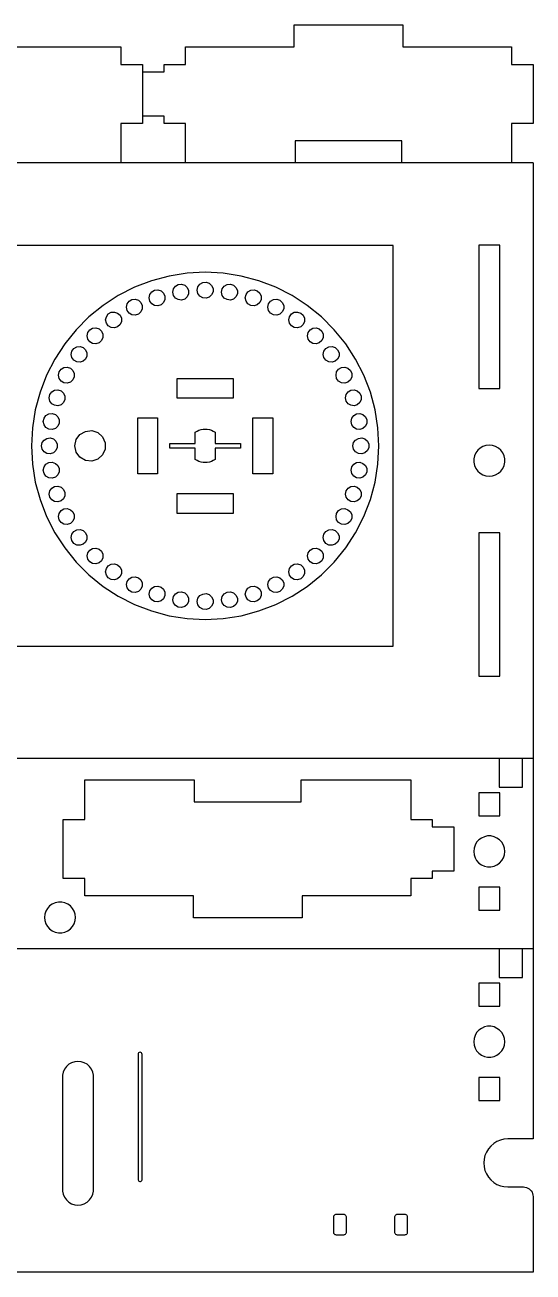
# Model space of a CAD drawing. Header units: millimetres. Extents: x 2644 to 3005, y 284 to 641.
# Drawn here: x 2750.8 to 2821.4, y 283.7 to 457.1 of the extents above; entities that cross this region are included whole.
import ezdxf

# ---------------------------------------------------------------- set-up
doc = ezdxf.new("R2010")
doc.units = ezdxf.units.MM
doc.layers.add('图层 01', color=18, linetype='Continuous', true_color=0x000000)

msp = doc.modelspace()

# ---------------------------------------------------------------- linework, layer by layer
at = {"layer": '图层 01', "color": 5, "true_color": 0x0000ff}
for p, q in [((2788.17, 454), (2788.17, 457.05)), ((2788.17, 457.05), (2803.29, 457.05)), ((2803.29, 457.05), (2803.29, 454)), ((2749.01, 454), (2764.09, 454)), ((2764.09, 454), (2764.09, 451.55)), ((2773.09, 451.55), (2773.09, 454)), ((2773.09, 454), (2788.17, 454)), ((2803.29, 454), (2818.37, 454)), ((2818.37, 454), (2818.37, 451.55)), ((2764.09, 451.55), (2767.09, 451.55)), ((2767.09, 451.55), (2767.09, 443.37)), ((2770.09, 450.55), (2770.09, 451.55)), ((2770.09, 451.55), (2773.09, 451.55)), ((2818.37, 451.55), (2821.37, 451.55)), ((2821.37, 451.55), (2821.37, 443.37)), ((2767.09, 450.55), (2770.09, 450.55)), ((2770.09, 444.37), (2767.09, 444.37)), ((2770.09, 443.37), (2770.09, 444.37)), ((2767.09, 443.37), (2764.09, 443.37)), ((2764.09, 443.37), (2764.09, 437.87)), ((2773.09, 443.37), (2770.09, 443.37)), ((2773.09, 437.87), (2773.09, 443.37)), ((2821.37, 443.37), (2818.37, 443.37)), ((2818.37, 443.37), (2818.37, 437.87)), ((2803.16, 440.92), (2788.3, 440.92)), ((2788.3, 440.92), (2788.3, 437.87)), ((2803.16, 437.87), (2803.16, 440.92)), ((2821.37, 437.87), (2664.53, 437.87)), ((2821.37, 437.87), (2821.37, 355.09)), ((2801.95, 426.39), (2699.93, 426.39)), ((2801.95, 370.67), (2801.95, 426.39)), ((2816.74, 426.44), (2813.82, 426.44)), ((2813.82, 426.44), (2813.82, 406.52)), ((2816.74, 406.52), (2816.74, 426.44)), ((2768.35, 421.48), (2765.99, 420.58)), ((2770.79, 422.14), (2768.35, 421.48)), ((2773.29, 422.53), (2770.79, 422.14)), ((2775.81, 422.67), (2773.29, 422.53)), ((2778.33, 422.53), (2775.81, 422.67)), ((2780.83, 422.14), (2778.33, 422.53)), ((2783.27, 421.48), (2780.83, 422.14)), ((2785.63, 420.58), (2783.27, 421.48)), ((2765.99, 420.58), (2763.74, 419.43)), ((2768.01, 419.12), (2768.11, 419.57)), ((2768.11, 419.57), (2768.38, 419.94)), ((2768.38, 419.94), (2768.78, 420.17)), ((2768.78, 420.17), (2769.24, 420.22)), ((2769.24, 420.22), (2769.68, 420.08)), ((2769.68, 420.08), (2770.02, 419.77)), ((2770.02, 419.77), (2770.21, 419.35)), ((2771.32, 419.91), (2771.41, 420.36)), ((2771.41, 419.46), (2771.32, 419.91)), ((2771.41, 420.36), (2771.68, 420.73)), ((2771.68, 420.73), (2772.08, 420.96)), ((2772.08, 420.96), (2772.54, 421.01)), ((2772.54, 421.01), (2772.98, 420.87)), ((2772.98, 420.87), (2773.32, 420.56)), ((2773.32, 420.56), (2773.51, 420.14)), ((2773.51, 419.68), (2773.32, 419.26)), ((2773.51, 420.14), (2773.51, 419.68)), ((2774.7, 420.18), (2774.8, 420.63)), ((2774.8, 419.72), (2774.7, 420.18)), ((2774.8, 420.63), (2775.07, 421)), ((2775.07, 419.35), (2774.8, 419.72)), ((2775.07, 421), (2775.47, 421.23)), ((2775.47, 421.23), (2775.93, 421.28)), ((2775.93, 421.28), (2776.37, 421.14)), ((2776.37, 421.14), (2776.71, 420.83)), ((2776.71, 420.83), (2776.9, 420.41)), ((2776.9, 419.95), (2776.71, 419.52)), ((2776.9, 420.41), (2776.9, 419.95)), ((2778.09, 419.91), (2778.19, 420.36)), ((2778.19, 419.46), (2778.09, 419.91)), ((2778.19, 420.36), (2778.46, 420.73)), ((2778.46, 420.73), (2778.85, 420.96)), ((2778.85, 420.96), (2779.31, 421.01)), ((2779.31, 421.01), (2779.75, 420.87)), ((2779.75, 420.87), (2780.09, 420.56)), ((2780.09, 420.56), (2780.28, 420.14)), ((2780.28, 419.68), (2780.09, 419.26)), ((2780.28, 420.14), (2780.28, 419.68)), ((2781.39, 419.12), (2781.49, 419.57)), ((2781.49, 419.57), (2781.76, 419.94)), ((2781.76, 419.94), (2782.16, 420.17)), ((2782.16, 420.17), (2782.62, 420.22)), ((2782.62, 420.22), (2783.05, 420.08)), ((2783.05, 420.08), (2783.4, 419.77)), ((2783.4, 419.77), (2783.58, 419.35)), ((2787.88, 419.43), (2785.63, 420.58)), ((2761.62, 418.06), (2759.66, 416.47)), ((2763.74, 419.43), (2761.62, 418.06)), ((2764.88, 417.82), (2764.97, 418.27)), ((2764.97, 418.27), (2765.24, 418.64)), ((2765.24, 418.64), (2765.64, 418.87)), ((2765.64, 418.87), (2766.1, 418.92)), ((2766.1, 418.92), (2766.54, 418.78)), ((2766.54, 418.78), (2766.88, 418.47)), ((2766.88, 418.47), (2767.07, 418.05)), ((2767.07, 418.05), (2767.07, 417.59)), ((2768.11, 418.67), (2768.01, 419.12)), ((2768.38, 418.29), (2768.11, 418.67)), ((2768.78, 418.06), (2768.38, 418.29)), ((2769.24, 418.01), (2768.78, 418.06)), ((2769.68, 418.16), (2769.24, 418.01)), ((2770.02, 418.46), (2769.68, 418.16)), ((2770.21, 418.89), (2770.02, 418.46)), ((2770.21, 419.35), (2770.21, 418.89)), ((2771.68, 419.09), (2771.41, 419.46)), ((2772.08, 418.86), (2771.68, 419.09)), ((2772.54, 418.81), (2772.08, 418.86)), ((2772.98, 418.95), (2772.54, 418.81)), ((2773.32, 419.26), (2772.98, 418.95)), ((2775.47, 419.12), (2775.07, 419.35)), ((2775.93, 419.07), (2775.47, 419.12)), ((2776.37, 419.22), (2775.93, 419.07)), ((2776.71, 419.52), (2776.37, 419.22)), ((2778.46, 419.09), (2778.19, 419.46)), ((2778.85, 418.86), (2778.46, 419.09)), ((2779.31, 418.81), (2778.85, 418.86)), ((2779.75, 418.95), (2779.31, 418.81)), ((2780.09, 419.26), (2779.75, 418.95)), ((2781.49, 418.67), (2781.39, 419.12)), ((2781.76, 418.29), (2781.49, 418.67)), ((2782.16, 418.06), (2781.76, 418.29)), ((2782.62, 418.01), (2782.16, 418.06)), ((2783.05, 418.16), (2782.62, 418.01)), ((2783.4, 418.46), (2783.05, 418.16)), ((2783.58, 418.89), (2783.4, 418.46)), ((2783.58, 419.35), (2783.58, 418.89)), ((2784.53, 417.82), (2784.63, 418.27)), ((2784.63, 418.27), (2784.9, 418.64)), ((2784.9, 418.64), (2785.3, 418.87)), ((2785.3, 418.87), (2785.75, 418.92)), ((2785.75, 418.92), (2786.19, 418.78)), ((2786.19, 418.78), (2786.53, 418.47)), ((2786.53, 418.47), (2786.72, 418.05)), ((2786.72, 418.05), (2786.72, 417.59)), ((2790, 418.06), (2787.88, 419.43)), ((2791.96, 416.47), (2790, 418.06)), ((2759.66, 416.47), (2757.88, 414.68)), ((2761.98, 416.04), (2762.08, 416.49)), ((2762.08, 416.49), (2762.35, 416.87)), ((2762.35, 416.87), (2762.75, 417.1)), ((2762.75, 417.1), (2763.2, 417.14)), ((2763.2, 417.14), (2763.64, 417)), ((2763.64, 417), (2763.99, 416.69)), ((2763.99, 416.69), (2764.17, 416.27)), ((2764.17, 416.27), (2764.17, 415.81)), ((2764.97, 417.37), (2764.88, 417.82)), ((2765.24, 416.99), (2764.97, 417.37)), ((2765.64, 416.76), (2765.24, 416.99)), ((2766.1, 416.71), (2765.64, 416.76)), ((2766.54, 416.86), (2766.1, 416.71)), ((2766.88, 417.17), (2766.54, 416.86)), ((2767.07, 417.59), (2766.88, 417.17)), ((2784.63, 417.37), (2784.53, 417.82)), ((2784.9, 416.99), (2784.63, 417.37)), ((2785.3, 416.76), (2784.9, 416.99)), ((2785.75, 416.71), (2785.3, 416.76)), ((2786.19, 416.86), (2785.75, 416.71)), ((2786.53, 417.17), (2786.19, 416.86)), ((2786.72, 417.59), (2786.53, 417.17)), ((2787.43, 416.04), (2787.52, 416.49)), ((2787.52, 416.49), (2787.79, 416.87)), ((2787.79, 416.87), (2788.19, 417.1)), ((2788.19, 417.1), (2788.65, 417.14)), ((2788.65, 417.14), (2789.09, 417)), ((2789.09, 417), (2789.43, 416.69)), ((2789.43, 416.69), (2789.62, 416.27)), ((2789.62, 416.27), (2789.62, 415.81)), ((2793.75, 414.68), (2791.96, 416.47)), ((2757.88, 414.68), (2756.29, 412.72)), ((2759.49, 414.29), (2759.76, 414.66)), ((2759.76, 414.66), (2760.16, 414.89)), ((2760.16, 414.89), (2760.62, 414.94)), ((2760.62, 414.94), (2761.06, 414.8)), ((2761.06, 414.8), (2761.4, 414.49)), ((2761.4, 414.49), (2761.59, 414.07)), ((2762.08, 415.59), (2761.98, 416.04)), ((2762.35, 415.22), (2762.08, 415.59)), ((2762.75, 414.99), (2762.35, 415.22)), ((2763.2, 414.94), (2762.75, 414.99)), ((2763.64, 415.08), (2763.2, 414.94)), ((2763.99, 415.39), (2763.64, 415.08)), ((2764.17, 415.81), (2763.99, 415.39)), ((2787.52, 415.59), (2787.43, 416.04)), ((2787.79, 415.22), (2787.52, 415.59)), ((2788.19, 414.99), (2787.79, 415.22)), ((2788.65, 414.94), (2788.19, 414.99)), ((2789.09, 415.08), (2788.65, 414.94)), ((2789.43, 415.39), (2789.09, 415.08)), ((2789.62, 415.81), (2789.43, 415.39)), ((2790.1, 414.29), (2790.38, 414.66)), ((2790.38, 414.66), (2790.77, 414.89)), ((2790.77, 414.89), (2791.23, 414.94)), ((2791.23, 414.94), (2791.67, 414.8)), ((2791.67, 414.8), (2792.01, 414.49)), ((2792.01, 414.49), (2792.2, 414.07)), ((2795.34, 412.72), (2793.75, 414.68)), ((2756.29, 412.72), (2754.91, 410.6)), ((2759.4, 413.84), (2759.49, 414.29)), ((2759.49, 413.39), (2759.4, 413.84)), ((2759.76, 413.01), (2759.49, 413.39)), ((2760.16, 412.78), (2759.76, 413.01)), ((2760.62, 412.73), (2760.16, 412.78)), ((2761.06, 412.88), (2760.62, 412.73)), ((2761.4, 413.18), (2761.06, 412.88)), ((2761.59, 413.61), (2761.4, 413.18)), ((2761.59, 414.07), (2761.59, 413.61)), ((2790.01, 413.84), (2790.1, 414.29)), ((2790.1, 413.39), (2790.01, 413.84)), ((2790.38, 413.01), (2790.1, 413.39)), ((2790.77, 412.78), (2790.38, 413.01)), ((2791.23, 412.73), (2790.77, 412.78)), ((2791.67, 412.88), (2791.23, 412.73)), ((2792.01, 413.18), (2791.67, 412.88)), ((2792.2, 413.61), (2792.01, 413.18)), ((2792.2, 414.07), (2792.2, 413.61)), ((2796.71, 410.6), (2795.34, 412.72)), ((2757.19, 411.25), (2757.29, 411.7)), ((2757.29, 410.8), (2757.19, 411.25)), ((2757.29, 411.7), (2757.56, 412.08)), ((2757.56, 412.08), (2757.96, 412.31)), ((2757.96, 412.31), (2758.42, 412.36)), ((2758.42, 412.36), (2758.85, 412.21)), ((2758.85, 412.21), (2759.2, 411.9)), ((2759.2, 411.9), (2759.38, 411.48)), ((2759.38, 411.02), (2759.2, 410.6)), ((2759.38, 411.48), (2759.38, 411.02)), ((2792.21, 411.25), (2792.31, 411.7)), ((2792.31, 410.8), (2792.21, 411.25)), ((2792.31, 411.7), (2792.58, 412.08)), ((2792.58, 412.08), (2792.98, 412.31)), ((2792.98, 412.31), (2793.44, 412.36)), ((2793.44, 412.36), (2793.88, 412.21)), ((2793.88, 412.21), (2794.22, 411.9)), ((2794.22, 411.9), (2794.41, 411.48)), ((2794.41, 411.02), (2794.22, 410.6)), ((2794.41, 411.48), (2794.41, 411.02)), ((2754.91, 410.6), (2753.76, 408.35)), ((2755.51, 408.81), (2755.78, 409.18)), ((2755.78, 409.18), (2756.18, 409.41)), ((2756.18, 409.41), (2756.64, 409.46)), ((2756.64, 409.46), (2757.08, 409.32)), ((2757.08, 409.32), (2757.42, 409.01)), ((2757.56, 410.43), (2757.29, 410.8)), ((2757.96, 410.2), (2757.56, 410.43)), ((2758.42, 410.15), (2757.96, 410.2)), ((2758.85, 410.29), (2758.42, 410.15)), ((2759.2, 410.6), (2758.85, 410.29)), ((2792.58, 410.43), (2792.31, 410.8)), ((2792.98, 410.2), (2792.58, 410.43)), ((2793.44, 410.15), (2792.98, 410.2)), ((2793.88, 410.29), (2793.44, 410.15)), ((2794.22, 410.6), (2793.88, 410.29)), ((2794.08, 408.81), (2794.36, 409.18)), ((2794.36, 409.18), (2794.75, 409.41)), ((2794.75, 409.41), (2795.21, 409.46)), ((2795.21, 409.46), (2795.65, 409.32)), ((2795.65, 409.32), (2795.99, 409.01)), ((2797.86, 408.35), (2796.71, 410.6)), ((2753.76, 408.35), (2752.86, 405.99)), ((2755.42, 408.36), (2755.51, 408.81)), ((2755.51, 407.91), (2755.42, 408.36)), ((2755.78, 407.53), (2755.51, 407.91)), ((2756.18, 407.3), (2755.78, 407.53)), ((2757.42, 407.71), (2757.08, 407.4)), ((2757.42, 409.01), (2757.61, 408.59)), ((2757.61, 408.13), (2757.42, 407.71)), ((2757.61, 408.59), (2757.61, 408.13)), ((2771.93, 405.15), (2771.93, 407.91)), ((2771.93, 407.91), (2779.69, 407.91)), ((2779.69, 407.91), (2779.69, 405.15)), ((2793.99, 408.36), (2794.08, 408.81)), ((2794.08, 407.91), (2793.99, 408.36)), ((2794.36, 407.53), (2794.08, 407.91)), ((2794.75, 407.3), (2794.36, 407.53)), ((2795.99, 407.71), (2795.65, 407.4)), ((2795.99, 409.01), (2796.18, 408.59)), ((2796.18, 408.13), (2795.99, 407.71)), ((2796.18, 408.59), (2796.18, 408.13)), ((2798.77, 405.99), (2797.86, 408.35)), ((2752.86, 405.99), (2752.2, 403.55)), ((2754.21, 405.67), (2754.48, 406.04)), ((2754.48, 406.04), (2754.88, 406.27)), ((2754.88, 406.27), (2755.34, 406.32)), ((2755.34, 406.32), (2755.78, 406.18)), ((2755.78, 406.18), (2756.12, 405.87)), ((2756.12, 405.87), (2756.31, 405.45)), ((2756.64, 407.26), (2756.18, 407.3)), ((2757.08, 407.4), (2756.64, 407.26)), ((2795.21, 407.26), (2794.75, 407.3)), ((2795.65, 407.4), (2795.21, 407.26)), ((2795.38, 405.67), (2795.66, 406.04)), ((2795.66, 406.04), (2796.05, 406.27)), ((2796.05, 406.27), (2796.51, 406.32)), ((2796.51, 406.32), (2796.95, 406.18)), ((2796.95, 406.18), (2797.29, 405.87)), ((2797.29, 405.87), (2797.48, 405.45)), ((2799.42, 403.55), (2798.77, 405.99)), ((2813.82, 406.52), (2816.74, 406.52)), ((2754.12, 405.22), (2754.21, 405.67)), ((2754.21, 404.77), (2754.12, 405.22)), ((2754.48, 404.4), (2754.21, 404.77)), ((2754.88, 404.17), (2754.48, 404.4)), ((2755.34, 404.12), (2754.88, 404.17)), ((2755.78, 404.26), (2755.34, 404.12)), ((2756.12, 404.57), (2755.78, 404.26)), ((2756.31, 404.99), (2756.12, 404.57)), ((2756.31, 405.45), (2756.31, 404.99)), ((2779.69, 405.15), (2771.93, 405.15)), ((2795.29, 405.22), (2795.38, 405.67)), ((2795.38, 404.77), (2795.29, 405.22)), ((2795.66, 404.4), (2795.38, 404.77)), ((2796.05, 404.17), (2795.66, 404.4)), ((2796.51, 404.12), (2796.05, 404.17)), ((2796.95, 404.26), (2796.51, 404.12)), ((2797.29, 404.57), (2796.95, 404.26)), ((2797.48, 404.99), (2797.29, 404.57)), ((2797.48, 405.45), (2797.48, 404.99)), ((2752.2, 403.55), (2751.81, 401.05)), ((2753.32, 401.92), (2753.42, 402.37)), ((2753.42, 402.37), (2753.69, 402.74)), ((2753.69, 402.74), (2754.09, 402.97)), ((2754.09, 402.97), (2754.55, 403.02)), ((2754.55, 403.02), (2754.99, 402.88)), ((2754.99, 402.88), (2755.33, 402.57)), ((2755.33, 402.57), (2755.52, 402.15)), ((2766.43, 394.65), (2766.43, 402.41)), ((2766.43, 402.41), (2769.19, 402.41)), ((2769.19, 402.41), (2769.19, 394.65)), ((2782.43, 394.65), (2782.43, 402.41)), ((2782.43, 402.41), (2785.19, 402.41)), ((2785.19, 402.41), (2785.19, 394.65)), ((2796.08, 401.92), (2796.18, 402.37)), ((2796.18, 402.37), (2796.45, 402.74)), ((2796.45, 402.74), (2796.85, 402.97)), ((2796.85, 402.97), (2797.31, 403.02)), ((2797.31, 403.02), (2797.74, 402.88)), ((2797.74, 402.88), (2798.09, 402.57)), ((2798.09, 402.57), (2798.27, 402.15)), ((2799.81, 401.05), (2799.42, 403.55)), ((2751.81, 401.05), (2751.68, 398.53)), ((2753.42, 401.47), (2753.32, 401.92)), ((2753.69, 401.09), (2753.42, 401.47)), ((2754.09, 400.86), (2753.69, 401.09)), ((2754.55, 400.81), (2754.09, 400.86)), ((2754.99, 400.96), (2754.55, 400.81)), ((2755.33, 401.27), (2754.99, 400.96)), ((2755.52, 401.69), (2755.33, 401.27)), ((2755.52, 402.15), (2755.52, 401.69)), ((2774.44, 400.42), (2774.69, 400.57)), ((2774.69, 400.57), (2774.95, 400.7)), ((2774.95, 400.7), (2775.23, 400.79)), ((2775.23, 400.79), (2775.52, 400.84)), ((2775.52, 400.84), (2775.81, 400.86)), ((2775.81, 400.86), (2776.1, 400.84)), ((2776.1, 400.84), (2776.39, 400.79)), ((2776.39, 400.79), (2776.67, 400.7)), ((2776.67, 400.7), (2776.93, 400.57)), ((2776.93, 400.57), (2777.18, 400.42)), ((2796.18, 401.47), (2796.08, 401.92)), ((2796.45, 401.09), (2796.18, 401.47)), ((2796.85, 400.86), (2796.45, 401.09)), ((2797.31, 400.81), (2796.85, 400.86)), ((2797.74, 400.96), (2797.31, 400.81)), ((2798.09, 401.27), (2797.74, 400.96)), ((2798.27, 401.69), (2798.09, 401.27)), ((2798.27, 402.15), (2798.27, 401.69)), ((2799.95, 398.53), (2799.81, 401.05)), ((2753.06, 398.53), (2753.15, 398.98)), ((2753.15, 398.98), (2753.42, 399.35)), ((2753.42, 399.35), (2753.82, 399.58)), ((2753.82, 399.58), (2754.28, 399.63)), ((2754.28, 399.63), (2754.72, 399.49)), ((2754.72, 399.49), (2755.06, 399.18)), ((2755.06, 399.18), (2755.25, 398.76)), ((2755.25, 398.76), (2755.25, 398.3)), ((2770.9, 398.2), (2770.9, 398.86)), ((2770.9, 398.86), (2774.4, 398.86)), ((2774.4, 400.38), (2774.44, 400.42)), ((2774.4, 398.86), (2774.4, 400.38)), ((2777.18, 400.42), (2777.22, 400.38)), ((2777.22, 400.38), (2777.22, 398.86)), ((2777.22, 398.86), (2780.72, 398.86)), ((2780.72, 398.86), (2780.72, 398.2)), ((2796.35, 398.53), (2796.44, 398.98)), ((2796.44, 398.98), (2796.71, 399.35)), ((2796.71, 399.35), (2797.11, 399.58)), ((2797.11, 399.58), (2797.57, 399.63)), ((2797.57, 399.63), (2798.01, 399.49)), ((2798.01, 399.49), (2798.35, 399.18)), ((2798.35, 399.18), (2798.54, 398.76)), ((2798.54, 398.76), (2798.54, 398.3)), ((2751.68, 398.53), (2751.81, 396.01)), ((2753.15, 398.08), (2753.06, 398.53)), ((2753.42, 397.71), (2753.15, 398.08)), ((2753.82, 397.48), (2753.42, 397.71)), ((2754.28, 397.43), (2753.82, 397.48)), ((2754.72, 397.57), (2754.28, 397.43)), ((2755.06, 397.88), (2754.72, 397.57)), ((2755.25, 398.3), (2755.06, 397.88)), ((2774.4, 398.2), (2770.9, 398.2)), ((2774.4, 396.68), (2774.4, 398.2)), ((2780.72, 398.2), (2777.22, 398.2)), ((2777.22, 398.2), (2777.22, 396.68)), ((2796.44, 398.08), (2796.35, 398.53)), ((2796.71, 397.71), (2796.44, 398.08)), ((2797.11, 397.48), (2796.71, 397.71)), ((2797.57, 397.43), (2797.11, 397.48)), ((2798.01, 397.57), (2797.57, 397.43)), ((2798.35, 397.88), (2798.01, 397.57)), ((2798.54, 398.3), (2798.35, 397.88)), ((2799.81, 396.01), (2799.95, 398.53)), ((2813.23, 397.15), (2813.13, 396.71)), ((2813.41, 397.56), (2813.23, 397.15)), ((2813.68, 397.93), (2813.41, 397.56)), ((2814.01, 398.23), (2813.68, 397.93)), ((2814.4, 398.45), (2814.01, 398.23)), ((2814.83, 398.59), (2814.4, 398.45)), ((2815.28, 398.64), (2814.83, 398.59)), ((2815.73, 398.59), (2815.28, 398.64)), ((2816.16, 398.45), (2815.73, 398.59)), ((2816.55, 398.23), (2816.16, 398.45)), ((2816.89, 397.93), (2816.55, 398.23)), ((2817.15, 397.56), (2816.89, 397.93)), ((2817.34, 397.15), (2817.15, 397.56)), ((2817.43, 396.71), (2817.34, 397.15)), ((2751.81, 396.01), (2752.2, 393.51)), ((2753.32, 395.14), (2753.42, 395.6)), ((2753.42, 395.6), (2753.69, 395.97)), ((2753.69, 395.97), (2754.09, 396.2)), ((2754.09, 396.2), (2754.55, 396.25)), ((2754.55, 396.25), (2754.99, 396.1)), ((2754.99, 396.1), (2755.33, 395.8)), ((2755.33, 395.8), (2755.52, 395.37)), ((2755.52, 395.37), (2755.52, 394.91)), ((2774.44, 396.65), (2774.4, 396.68)), ((2774.69, 396.49), (2774.44, 396.65)), ((2774.95, 396.36), (2774.69, 396.49)), ((2775.23, 396.27), (2774.95, 396.36)), ((2775.52, 396.22), (2775.23, 396.27)), ((2775.81, 396.2), (2775.52, 396.22)), ((2776.1, 396.22), (2775.81, 396.2)), ((2776.39, 396.27), (2776.1, 396.22)), ((2776.67, 396.36), (2776.39, 396.27)), ((2776.93, 396.49), (2776.67, 396.36)), ((2777.18, 396.65), (2776.93, 396.49)), ((2777.22, 396.68), (2777.18, 396.65)), ((2796.08, 395.14), (2796.18, 395.6)), ((2796.18, 395.6), (2796.45, 395.97)), ((2796.45, 395.97), (2796.85, 396.2)), ((2796.85, 396.2), (2797.31, 396.25)), ((2797.31, 396.25), (2797.74, 396.1)), ((2797.74, 396.1), (2798.09, 395.8)), ((2798.09, 395.8), (2798.27, 395.37)), ((2798.27, 395.37), (2798.27, 394.91)), ((2799.42, 393.51), (2799.81, 396.01)), ((2813.13, 396.71), (2813.13, 396.25)), ((2813.13, 396.25), (2813.23, 395.81)), ((2813.23, 395.81), (2813.41, 395.4)), ((2813.41, 395.4), (2813.68, 395.04)), ((2816.89, 395.04), (2817.15, 395.4)), ((2817.15, 395.4), (2817.34, 395.81)), ((2817.34, 395.81), (2817.43, 396.25)), ((2817.43, 396.25), (2817.43, 396.71)), ((2753.42, 394.69), (2753.32, 395.14)), ((2753.69, 394.32), (2753.42, 394.69)), ((2754.09, 394.09), (2753.69, 394.32)), ((2754.55, 394.04), (2754.09, 394.09)), ((2754.99, 394.18), (2754.55, 394.04)), ((2755.33, 394.49), (2754.99, 394.18)), ((2755.52, 394.91), (2755.33, 394.49)), ((2769.19, 394.65), (2766.43, 394.65)), ((2785.19, 394.65), (2782.43, 394.65)), ((2796.18, 394.69), (2796.08, 395.14)), ((2796.45, 394.32), (2796.18, 394.69)), ((2796.85, 394.09), (2796.45, 394.32)), ((2797.31, 394.04), (2796.85, 394.09)), ((2797.74, 394.18), (2797.31, 394.04)), ((2798.09, 394.49), (2797.74, 394.18)), ((2798.27, 394.91), (2798.09, 394.49)), ((2813.68, 395.04), (2814.01, 394.73)), ((2814.01, 394.73), (2814.4, 394.51)), ((2814.4, 394.51), (2814.83, 394.37)), ((2814.83, 394.37), (2815.28, 394.32)), ((2815.28, 394.32), (2815.73, 394.37)), ((2815.73, 394.37), (2816.16, 394.51)), ((2816.16, 394.51), (2816.55, 394.73)), ((2816.55, 394.73), (2816.89, 395.04)), ((2752.2, 393.51), (2752.86, 391.07)), ((2754.12, 391.84), (2754.21, 392.29)), ((2754.21, 391.39), (2754.12, 391.84)), ((2754.21, 392.29), (2754.48, 392.67)), ((2754.48, 392.67), (2754.88, 392.9)), ((2754.88, 392.9), (2755.34, 392.94)), ((2755.34, 392.94), (2755.78, 392.8)), ((2755.78, 392.8), (2756.12, 392.49)), ((2756.12, 392.49), (2756.31, 392.07)), ((2756.31, 392.07), (2756.31, 391.61)), ((2771.93, 389.15), (2771.93, 391.91)), ((2771.93, 391.91), (2779.69, 391.91)), ((2779.69, 391.91), (2779.69, 389.15)), ((2795.29, 391.84), (2795.38, 392.29)), ((2795.38, 391.39), (2795.29, 391.84)), ((2795.38, 392.29), (2795.66, 392.67)), ((2795.66, 392.67), (2796.05, 392.9)), ((2796.05, 392.9), (2796.51, 392.94)), ((2796.51, 392.94), (2796.95, 392.8)), ((2796.95, 392.8), (2797.29, 392.49)), ((2797.29, 392.49), (2797.48, 392.07)), ((2797.48, 392.07), (2797.48, 391.61)), ((2798.77, 391.07), (2799.42, 393.51)), ((2752.86, 391.07), (2753.76, 388.71)), ((2754.48, 391.02), (2754.21, 391.39)), ((2754.88, 390.79), (2754.48, 391.02)), ((2755.34, 390.74), (2754.88, 390.79)), ((2755.78, 390.88), (2755.34, 390.74)), ((2756.12, 391.19), (2755.78, 390.88)), ((2756.31, 391.61), (2756.12, 391.19)), ((2795.66, 391.02), (2795.38, 391.39)), ((2796.05, 390.79), (2795.66, 391.02)), ((2796.51, 390.74), (2796.05, 390.79)), ((2796.95, 390.88), (2796.51, 390.74)), ((2797.29, 391.19), (2796.95, 390.88)), ((2797.48, 391.61), (2797.29, 391.19)), ((2797.86, 388.71), (2798.77, 391.07)), ((2753.76, 388.71), (2754.91, 386.46)), ((2755.42, 388.7), (2755.51, 389.15)), ((2755.51, 388.25), (2755.42, 388.7)), ((2755.51, 389.15), (2755.78, 389.53)), ((2755.78, 389.53), (2756.18, 389.76)), ((2756.18, 389.76), (2756.64, 389.81)), ((2756.64, 389.81), (2757.08, 389.66)), ((2757.08, 389.66), (2757.42, 389.36)), ((2757.42, 389.36), (2757.61, 388.93)), ((2757.61, 388.47), (2757.42, 388.05)), ((2757.61, 388.93), (2757.61, 388.47)), ((2779.69, 389.15), (2771.93, 389.15)), ((2793.99, 388.7), (2794.08, 389.15)), ((2794.08, 388.25), (2793.99, 388.7)), ((2794.08, 389.15), (2794.36, 389.53)), ((2794.36, 389.53), (2794.75, 389.76)), ((2794.75, 389.76), (2795.21, 389.81)), ((2795.21, 389.81), (2795.65, 389.66)), ((2795.65, 389.66), (2795.99, 389.36)), ((2795.99, 389.36), (2796.18, 388.93)), ((2796.18, 388.47), (2795.99, 388.05)), ((2796.18, 388.93), (2796.18, 388.47)), ((2796.71, 386.46), (2797.86, 388.71)), ((2755.78, 387.88), (2755.51, 388.25)), ((2756.18, 387.65), (2755.78, 387.88)), ((2756.64, 387.6), (2756.18, 387.65)), ((2757.08, 387.74), (2756.64, 387.6)), ((2757.42, 388.05), (2757.08, 387.74)), ((2757.29, 386.26), (2757.56, 386.63)), ((2757.56, 386.63), (2757.96, 386.86)), ((2757.96, 386.86), (2758.42, 386.91)), ((2758.42, 386.91), (2758.85, 386.77)), ((2758.85, 386.77), (2759.2, 386.46)), ((2792.31, 386.26), (2792.58, 386.63)), ((2792.58, 386.63), (2792.98, 386.86)), ((2792.98, 386.86), (2793.44, 386.91)), ((2793.44, 386.91), (2793.88, 386.77)), ((2793.88, 386.77), (2794.22, 386.46)), ((2794.36, 387.88), (2794.08, 388.25)), ((2794.75, 387.65), (2794.36, 387.88)), ((2795.21, 387.6), (2794.75, 387.65)), ((2795.65, 387.74), (2795.21, 387.6)), ((2795.99, 388.05), (2795.65, 387.74)), ((2754.91, 386.46), (2756.29, 384.34)), ((2757.19, 385.81), (2757.29, 386.26)), ((2757.29, 385.36), (2757.19, 385.81)), ((2757.56, 384.98), (2757.29, 385.36)), ((2757.96, 384.75), (2757.56, 384.98)), ((2759.2, 385.16), (2758.85, 384.85)), ((2759.2, 386.46), (2759.38, 386.04)), ((2759.38, 385.58), (2759.2, 385.16)), ((2759.38, 386.04), (2759.38, 385.58)), ((2792.21, 385.81), (2792.31, 386.26)), ((2792.31, 385.36), (2792.21, 385.81)), ((2792.58, 384.98), (2792.31, 385.36)), ((2792.98, 384.75), (2792.58, 384.98)), ((2794.22, 385.16), (2793.88, 384.85)), ((2794.22, 386.46), (2794.41, 386.04)), ((2794.41, 385.58), (2794.22, 385.16)), ((2794.41, 386.04), (2794.41, 385.58)), ((2795.34, 384.34), (2796.71, 386.46)), ((2816.74, 386.44), (2813.82, 386.44)), ((2813.82, 386.44), (2813.82, 366.52)), ((2816.74, 366.52), (2816.74, 386.44)), ((2756.29, 384.34), (2757.88, 382.38)), ((2758.42, 384.71), (2757.96, 384.75)), ((2758.85, 384.85), (2758.42, 384.71)), ((2759.4, 383.23), (2759.49, 383.68)), ((2759.49, 382.77), (2759.4, 383.23)), ((2759.49, 383.68), (2759.76, 384.05)), ((2759.76, 384.05), (2760.16, 384.28)), ((2760.16, 384.28), (2760.62, 384.33)), ((2760.62, 384.33), (2761.06, 384.18)), ((2761.06, 384.18), (2761.4, 383.88)), ((2761.4, 383.88), (2761.59, 383.46)), ((2761.59, 383.46), (2761.59, 382.99)), ((2790.01, 383.23), (2790.1, 383.68)), ((2790.1, 382.77), (2790.01, 383.23)), ((2790.1, 383.68), (2790.38, 384.05)), ((2790.38, 384.05), (2790.77, 384.28)), ((2790.77, 384.28), (2791.23, 384.33)), ((2791.23, 384.33), (2791.67, 384.18)), ((2791.67, 384.18), (2792.01, 383.88)), ((2792.01, 383.88), (2792.2, 383.46)), ((2792.2, 383.46), (2792.2, 382.99)), ((2793.44, 384.71), (2792.98, 384.75)), ((2793.88, 384.85), (2793.44, 384.71)), ((2793.75, 382.38), (2795.34, 384.34)), ((2757.88, 382.38), (2759.66, 380.59)), ((2759.76, 382.4), (2759.49, 382.77)), ((2760.16, 382.17), (2759.76, 382.4)), ((2760.62, 382.12), (2760.16, 382.17)), ((2761.06, 382.27), (2760.62, 382.12)), ((2761.4, 382.57), (2761.06, 382.27)), ((2761.59, 382.99), (2761.4, 382.57)), ((2761.98, 381.02), (2762.08, 381.47)), ((2762.08, 381.47), (2762.35, 381.84)), ((2762.35, 381.84), (2762.75, 382.07)), ((2762.75, 382.07), (2763.2, 382.12)), ((2763.2, 382.12), (2763.64, 381.98)), ((2763.64, 381.98), (2763.99, 381.67)), ((2763.99, 381.67), (2764.17, 381.25)), ((2787.43, 381.02), (2787.52, 381.47)), ((2787.52, 381.47), (2787.79, 381.84)), ((2787.79, 381.84), (2788.19, 382.07)), ((2788.19, 382.07), (2788.65, 382.12)), ((2788.65, 382.12), (2789.09, 381.98)), ((2789.09, 381.98), (2789.43, 381.67)), ((2789.43, 381.67), (2789.62, 381.25)), ((2790.38, 382.4), (2790.1, 382.77)), ((2790.77, 382.17), (2790.38, 382.4)), ((2791.23, 382.12), (2790.77, 382.17)), ((2791.67, 382.27), (2791.23, 382.12)), ((2792.01, 382.57), (2791.67, 382.27)), ((2791.96, 380.59), (2793.75, 382.38)), ((2792.2, 382.99), (2792.01, 382.57)), ((2759.66, 380.59), (2761.62, 379)), ((2762.08, 380.57), (2761.98, 381.02)), ((2762.35, 380.2), (2762.08, 380.57)), ((2762.75, 379.97), (2762.35, 380.2)), ((2763.2, 379.92), (2762.75, 379.97)), ((2763.64, 380.06), (2763.2, 379.92)), ((2763.99, 380.37), (2763.64, 380.06)), ((2764.17, 380.79), (2763.99, 380.37)), ((2764.17, 381.25), (2764.17, 380.79)), ((2764.88, 379.24), (2764.97, 379.7)), ((2764.97, 379.7), (2765.24, 380.07)), ((2765.24, 380.07), (2765.64, 380.3)), ((2765.64, 380.3), (2766.1, 380.35)), ((2766.1, 380.35), (2766.54, 380.2)), ((2766.54, 380.2), (2766.88, 379.9)), ((2766.88, 379.9), (2767.07, 379.48)), ((2784.53, 379.24), (2784.63, 379.7)), ((2784.63, 379.7), (2784.9, 380.07)), ((2784.9, 380.07), (2785.3, 380.3)), ((2785.3, 380.3), (2785.75, 380.35)), ((2785.75, 380.35), (2786.19, 380.2)), ((2786.19, 380.2), (2786.53, 379.9)), ((2786.53, 379.9), (2786.72, 379.48)), ((2787.52, 380.57), (2787.43, 381.02)), ((2787.79, 380.2), (2787.52, 380.57)), ((2788.19, 379.97), (2787.79, 380.2)), ((2788.65, 379.92), (2788.19, 379.97)), ((2789.09, 380.06), (2788.65, 379.92)), ((2789.43, 380.37), (2789.09, 380.06)), ((2789.62, 380.79), (2789.43, 380.37)), ((2789.62, 381.25), (2789.62, 380.79)), ((2790, 379), (2791.96, 380.59)), ((2761.62, 379), (2763.74, 377.63)), ((2764.97, 378.79), (2764.88, 379.24)), ((2765.24, 378.42), (2764.97, 378.79)), ((2765.64, 378.19), (2765.24, 378.42)), ((2766.1, 378.14), (2765.64, 378.19)), ((2766.54, 378.29), (2766.1, 378.14)), ((2766.88, 378.59), (2766.54, 378.29)), ((2767.07, 379.01), (2766.88, 378.59)), ((2767.07, 379.48), (2767.07, 379.01)), ((2768.01, 377.94), (2768.11, 378.4)), ((2768.11, 378.4), (2768.38, 378.77)), ((2768.38, 378.77), (2768.78, 379)), ((2768.78, 379), (2769.24, 379.05)), ((2769.24, 379.05), (2769.68, 378.9)), ((2769.68, 378.9), (2770.02, 378.6)), ((2770.02, 378.6), (2770.21, 378.18)), ((2770.21, 378.18), (2770.21, 377.71)), ((2771.41, 377.6), (2771.68, 377.98)), ((2771.68, 377.98), (2772.08, 378.21)), ((2772.08, 378.21), (2772.54, 378.25)), ((2772.54, 378.25), (2772.98, 378.11)), ((2772.98, 378.11), (2773.32, 377.8)), ((2775.47, 377.94), (2775.93, 377.99)), ((2775.93, 377.99), (2776.37, 377.85)), ((2778.19, 377.6), (2778.46, 377.98)), ((2778.46, 377.98), (2778.85, 378.21)), ((2778.85, 378.21), (2779.31, 378.25)), ((2779.31, 378.25), (2779.75, 378.11)), ((2779.75, 378.11), (2780.09, 377.8)), ((2781.39, 377.94), (2781.49, 378.4)), ((2781.49, 378.4), (2781.76, 378.77)), ((2781.76, 378.77), (2782.16, 379)), ((2782.16, 379), (2782.62, 379.05)), ((2782.62, 379.05), (2783.05, 378.9)), ((2783.05, 378.9), (2783.4, 378.6)), ((2783.4, 378.6), (2783.58, 378.18)), ((2783.58, 378.18), (2783.58, 377.71)), ((2784.63, 378.79), (2784.53, 379.24)), ((2784.9, 378.42), (2784.63, 378.79)), ((2785.3, 378.19), (2784.9, 378.42)), ((2785.75, 378.14), (2785.3, 378.19)), ((2786.19, 378.29), (2785.75, 378.14)), ((2786.53, 378.59), (2786.19, 378.29)), ((2786.72, 379.01), (2786.53, 378.59)), ((2786.72, 379.48), (2786.72, 379.01)), ((2787.88, 377.63), (2790, 379)), ((2763.74, 377.63), (2765.99, 376.48)), ((2765.99, 376.48), (2768.35, 375.58)), ((2768.11, 377.49), (2768.01, 377.94)), ((2768.38, 377.12), (2768.11, 377.49)), ((2768.78, 376.89), (2768.38, 377.12)), ((2769.24, 376.84), (2768.78, 376.89)), ((2769.68, 376.99), (2769.24, 376.84)), ((2770.02, 377.29), (2769.68, 376.99)), ((2770.21, 377.71), (2770.02, 377.29)), ((2771.32, 377.15), (2771.41, 377.6)), ((2771.41, 376.7), (2771.32, 377.15)), ((2771.68, 376.33), (2771.41, 376.7)), ((2772.08, 376.1), (2771.68, 376.33)), ((2773.32, 376.5), (2772.98, 376.19)), ((2773.32, 377.8), (2773.51, 377.38)), ((2773.51, 376.92), (2773.32, 376.5)), ((2773.51, 377.38), (2773.51, 376.92)), ((2774.7, 376.89), (2774.8, 377.34)), ((2774.8, 376.43), (2774.7, 376.89)), ((2774.8, 377.34), (2775.07, 377.71)), ((2775.07, 376.06), (2774.8, 376.43)), ((2775.07, 377.71), (2775.47, 377.94)), ((2776.37, 377.85), (2776.71, 377.54)), ((2776.71, 376.23), (2776.37, 375.93)), ((2776.71, 377.54), (2776.9, 377.12)), ((2776.9, 376.66), (2776.71, 376.23)), ((2776.9, 377.12), (2776.9, 376.66)), ((2778.09, 377.15), (2778.19, 377.6)), ((2778.19, 376.7), (2778.09, 377.15)), ((2778.46, 376.33), (2778.19, 376.7)), ((2778.85, 376.1), (2778.46, 376.33)), ((2780.09, 376.5), (2779.75, 376.19)), ((2780.09, 377.8), (2780.28, 377.38)), ((2780.28, 376.92), (2780.09, 376.5)), ((2780.28, 377.38), (2780.28, 376.92)), ((2781.49, 377.49), (2781.39, 377.94)), ((2781.76, 377.12), (2781.49, 377.49)), ((2782.16, 376.89), (2781.76, 377.12)), ((2782.62, 376.84), (2782.16, 376.89)), ((2783.05, 376.99), (2782.62, 376.84)), ((2783.4, 377.29), (2783.05, 376.99)), ((2783.27, 375.58), (2785.63, 376.48)), ((2783.58, 377.71), (2783.4, 377.29)), ((2785.63, 376.48), (2787.88, 377.63)), ((2768.35, 375.58), (2770.79, 374.92)), ((2770.79, 374.92), (2773.29, 374.53)), ((2772.54, 376.05), (2772.08, 376.1)), ((2772.98, 376.19), (2772.54, 376.05)), ((2773.29, 374.53), (2775.81, 374.4)), ((2775.47, 375.83), (2775.07, 376.06)), ((2775.93, 375.78), (2775.47, 375.83)), ((2775.81, 374.4), (2778.33, 374.53)), ((2776.37, 375.93), (2775.93, 375.78)), ((2778.33, 374.53), (2780.83, 374.92)), ((2779.31, 376.05), (2778.85, 376.1)), ((2779.75, 376.19), (2779.31, 376.05)), ((2780.83, 374.92), (2783.27, 375.58)), ((2699.93, 370.67), (2801.95, 370.67)), ((2813.82, 366.52), (2816.74, 366.52)), ((2821.37, 355.09), (2673.41, 355.09)), ((2816.67, 355.09), (2816.67, 351.09)), ((2819.89, 351.09), (2819.89, 355.09)), ((2821.37, 355.09), (2821.37, 328.63)), ((2759.09, 346.59), (2759.09, 352.09)), ((2759.09, 352.09), (2774.3, 352.09)), ((2774.3, 352.09), (2774.3, 349.04)), ((2789.16, 349.04), (2789.16, 352.09)), ((2789.16, 352.09), (2804.37, 352.09)), ((2804.37, 352.09), (2804.37, 346.59)), ((2816.74, 350.32), (2813.82, 350.32)), ((2813.82, 350.32), (2813.82, 347.11)), ((2816.67, 351.09), (2819.89, 351.09)), ((2816.74, 347.11), (2816.74, 350.32)), ((2774.3, 349.04), (2789.16, 349.04)), ((2813.82, 347.11), (2816.74, 347.11)), ((2756.09, 338.41), (2756.09, 346.59)), ((2756.09, 346.59), (2759.09, 346.59)), ((2804.37, 346.59), (2807.37, 346.59)), ((2807.37, 346.59), (2807.37, 345.59)), ((2807.37, 345.59), (2810.37, 345.59)), ((2810.37, 345.59), (2810.37, 339.41)), ((2813.53, 343.42), (2813.31, 343.03)), ((2813.84, 343.75), (2813.53, 343.42)), ((2814.2, 344.02), (2813.84, 343.75)), ((2814.61, 344.2), (2814.2, 344.02)), ((2815.06, 344.3), (2814.61, 344.2)), ((2815.51, 344.3), (2815.06, 344.3)), ((2815.95, 344.2), (2815.51, 344.3)), ((2816.36, 344.02), (2815.95, 344.2)), ((2816.73, 343.75), (2816.36, 344.02)), ((2817.03, 343.42), (2816.73, 343.75)), ((2817.25, 343.03), (2817.03, 343.42)), ((2813.17, 342.6), (2813.12, 342.15)), ((2813.12, 342.15), (2813.17, 341.7)), ((2813.31, 343.03), (2813.17, 342.6)), ((2813.17, 341.7), (2813.31, 341.27)), ((2817.39, 342.6), (2817.25, 343.03)), ((2817.25, 341.27), (2817.39, 341.7)), ((2817.44, 342.15), (2817.39, 342.6)), ((2817.39, 341.7), (2817.44, 342.15)), ((2813.31, 341.27), (2813.53, 340.88)), ((2813.53, 340.88), (2813.84, 340.54)), ((2813.84, 340.54), (2814.2, 340.28)), ((2814.2, 340.28), (2814.61, 340.09)), ((2814.61, 340.09), (2815.06, 340)), ((2815.06, 340), (2815.51, 340)), ((2815.51, 340), (2815.95, 340.09)), ((2815.95, 340.09), (2816.36, 340.28)), ((2816.36, 340.28), (2816.73, 340.54)), ((2816.73, 340.54), (2817.03, 340.88)), ((2817.03, 340.88), (2817.25, 341.27)), ((2759.09, 338.41), (2756.09, 338.41)), ((2759.09, 335.96), (2759.09, 338.41)), ((2807.37, 338.41), (2804.37, 338.41)), ((2804.37, 338.41), (2804.37, 335.96)), ((2810.37, 339.41), (2807.37, 339.41)), ((2807.37, 339.41), (2807.37, 338.41)), ((2816.74, 337.18), (2813.82, 337.18)), ((2813.82, 337.18), (2813.82, 333.98)), ((2816.74, 333.98), (2816.74, 337.18)), ((2754.56, 334.84), (2754.2, 334.58)), ((2754.97, 335.03), (2754.56, 334.84)), ((2755.42, 335.12), (2754.97, 335.03)), ((2755.87, 335.12), (2755.42, 335.12)), ((2756.31, 335.03), (2755.87, 335.12)), ((2756.72, 334.84), (2756.31, 335.03)), ((2757.09, 334.58), (2756.72, 334.84)), ((2774.17, 335.96), (2759.09, 335.96)), ((2774.17, 332.91), (2774.17, 335.96)), ((2804.37, 335.96), (2789.29, 335.96)), ((2789.29, 335.96), (2789.29, 332.91)), ((2753.53, 333.42), (2753.48, 332.97)), ((2753.48, 332.97), (2753.53, 332.53)), ((2753.67, 333.85), (2753.53, 333.42)), ((2753.89, 334.24), (2753.67, 333.85)), ((2754.2, 334.58), (2753.89, 334.24)), ((2757.39, 334.24), (2757.09, 334.58)), ((2757.61, 333.85), (2757.39, 334.24)), ((2757.75, 333.42), (2757.61, 333.85)), ((2757.8, 332.97), (2757.75, 333.42)), ((2757.75, 332.53), (2757.8, 332.97)), ((2789.29, 332.91), (2774.17, 332.91)), ((2813.82, 333.98), (2816.74, 333.98)), ((2753.53, 332.53), (2753.67, 332.1)), ((2753.67, 332.1), (2753.89, 331.71)), ((2753.89, 331.71), (2754.2, 331.37)), ((2754.2, 331.37), (2754.56, 331.1)), ((2756.72, 331.1), (2757.09, 331.37)), ((2757.09, 331.37), (2757.39, 331.71)), ((2757.39, 331.71), (2757.61, 332.1)), ((2757.61, 332.1), (2757.75, 332.53)), ((2754.56, 331.1), (2754.97, 330.92)), ((2754.97, 330.92), (2755.42, 330.83)), ((2755.42, 330.83), (2755.87, 330.83)), ((2755.87, 330.83), (2756.31, 330.92)), ((2756.31, 330.92), (2756.72, 331.1)), ((2821.37, 328.63), (2673.41, 328.63)), ((2816.67, 328.63), (2816.67, 324.63)), ((2819.89, 324.63), (2819.89, 328.63)), ((2821.37, 328.63), (2821.37, 302.18)), ((2816.67, 324.63), (2819.89, 324.63)), ((2816.74, 323.86), (2813.82, 323.86)), ((2813.82, 323.86), (2813.82, 320.66)), ((2816.74, 320.66), (2816.74, 323.86)), ((2813.82, 320.66), (2816.74, 320.66)), ((2813.84, 317.3), (2813.53, 316.96)), ((2814.2, 317.56), (2813.84, 317.3)), ((2814.61, 317.75), (2814.2, 317.56)), ((2815.06, 317.84), (2814.61, 317.75)), ((2815.51, 317.84), (2815.06, 317.84)), ((2815.95, 317.75), (2815.51, 317.84)), ((2816.36, 317.56), (2815.95, 317.75)), ((2816.73, 317.3), (2816.36, 317.56)), ((2817.03, 316.96), (2816.73, 317.3)), ((2813.17, 316.14), (2813.12, 315.69)), ((2813.12, 315.69), (2813.17, 315.24)), ((2813.31, 316.57), (2813.17, 316.14)), ((2813.53, 316.96), (2813.31, 316.57)), ((2817.25, 316.57), (2817.03, 316.96)), ((2817.39, 316.14), (2817.25, 316.57)), ((2817.44, 315.69), (2817.39, 316.14)), ((2817.39, 315.24), (2817.44, 315.69)), ((2766.5, 314.04), (2766.49, 313.92)), ((2766.49, 313.92), (2766.49, 296.51)), ((2766.56, 314.14), (2766.5, 314.04)), ((2766.66, 314.21), (2766.56, 314.14)), ((2766.77, 314.24), (2766.66, 314.21)), ((2766.88, 314.21), (2766.77, 314.24)), ((2766.98, 314.14), (2766.88, 314.21)), ((2767.03, 314.04), (2766.98, 314.14)), ((2767.05, 313.92), (2767.03, 314.04)), ((2767.05, 296.51), (2767.05, 313.92)), ((2813.17, 315.24), (2813.31, 314.81)), ((2813.31, 314.81), (2813.53, 314.42)), ((2813.53, 314.42), (2813.84, 314.09)), ((2813.84, 314.09), (2814.2, 313.82)), ((2814.2, 313.82), (2814.61, 313.64)), ((2815.95, 313.64), (2816.36, 313.82)), ((2816.36, 313.82), (2816.73, 314.09)), ((2816.73, 314.09), (2817.03, 314.42)), ((2817.03, 314.42), (2817.25, 314.81)), ((2817.25, 314.81), (2817.39, 315.24)), ((2756.53, 312.25), (2756.26, 311.89)), ((2756.86, 312.56), (2756.53, 312.25)), ((2757.25, 312.78), (2756.86, 312.56)), ((2757.68, 312.92), (2757.25, 312.78)), ((2758.13, 312.97), (2757.68, 312.92)), ((2758.58, 312.92), (2758.13, 312.97)), ((2759.01, 312.78), (2758.58, 312.92)), ((2759.4, 312.56), (2759.01, 312.78)), ((2759.74, 312.25), (2759.4, 312.56)), ((2760, 311.89), (2759.74, 312.25)), ((2814.61, 313.64), (2815.06, 313.54)), ((2815.06, 313.54), (2815.51, 313.54)), ((2815.51, 313.54), (2815.95, 313.64)), ((2756.08, 311.48), (2755.99, 311.03)), ((2755.99, 311.03), (2755.99, 294.93)), ((2756.26, 311.89), (2756.08, 311.48)), ((2760.19, 311.48), (2760, 311.89)), ((2760.28, 311.03), (2760.19, 311.48)), ((2760.28, 294.93), (2760.28, 311.03)), ((2816.74, 310.72), (2813.82, 310.72)), ((2813.82, 310.72), (2813.82, 307.52)), ((2816.74, 307.52), (2816.74, 310.72)), ((2813.82, 307.52), (2816.74, 307.52)), ((2816.34, 301.82), (2815.9, 301.54)), ((2816.83, 302.02), (2816.34, 301.82)), ((2817.33, 302.14), (2816.83, 302.02)), ((2817.86, 302.18), (2817.33, 302.14)), ((2821.37, 302.18), (2817.86, 302.18)), ((2814.89, 300.36), (2814.69, 299.87)), ((2815.16, 300.8), (2814.89, 300.36)), ((2815.5, 301.2), (2815.16, 300.8)), ((2815.9, 301.54), (2815.5, 301.2)), ((2814.56, 299.37), (2814.52, 298.84)), ((2814.52, 298.84), (2814.56, 298.32)), ((2814.69, 299.87), (2814.56, 299.37)), ((2814.56, 298.32), (2814.69, 297.81)), ((2766.49, 296.51), (2766.53, 296.4)), ((2767.01, 296.4), (2767.05, 296.51)), ((2814.69, 297.81), (2814.89, 297.33)), ((2814.89, 297.33), (2815.16, 296.88)), ((2815.16, 296.88), (2815.5, 296.49)), ((2815.5, 296.49), (2815.9, 296.15)), ((2755.99, 294.93), (2756.08, 294.49)), ((2760.19, 294.49), (2760.28, 294.93)), ((2766.53, 296.4), (2766.61, 296.31)), ((2766.61, 296.31), (2766.71, 296.27)), ((2766.71, 296.27), (2766.83, 296.27)), ((2766.83, 296.27), (2766.93, 296.31)), ((2766.93, 296.31), (2767.01, 296.4)), ((2815.9, 296.15), (2816.34, 295.87)), ((2816.34, 295.87), (2816.83, 295.67)), ((2816.83, 295.67), (2817.33, 295.55)), ((2817.33, 295.55), (2817.86, 295.51)), ((2817.86, 295.51), (2820.04, 295.51)), ((2820.04, 295.51), (2820.24, 295.49)), ((2820.24, 295.49), (2820.45, 295.44)), ((2820.45, 295.44), (2820.64, 295.36)), ((2820.64, 295.36), (2820.82, 295.25)), ((2820.82, 295.25), (2820.98, 295.12)), ((2820.98, 295.12), (2821.12, 294.96)), ((2821.12, 294.96), (2821.23, 294.78)), ((2821.23, 294.78), (2821.31, 294.58)), ((2756.08, 294.49), (2756.26, 294.07)), ((2756.26, 294.07), (2756.53, 293.71)), ((2756.53, 293.71), (2756.86, 293.41)), ((2756.86, 293.41), (2757.25, 293.18)), ((2757.25, 293.18), (2757.68, 293.04)), ((2757.68, 293.04), (2758.13, 292.99)), ((2758.13, 292.99), (2758.58, 293.04)), ((2758.58, 293.04), (2759.01, 293.18)), ((2759.01, 293.18), (2759.4, 293.41)), ((2759.4, 293.41), (2759.74, 293.71)), ((2759.74, 293.71), (2760, 294.07)), ((2760, 294.07), (2760.19, 294.49)), ((2821.31, 294.58), (2821.36, 294.38)), ((2821.36, 294.38), (2821.37, 294.17)), ((2821.37, 294.17), (2821.37, 283.68)), ((2793.63, 291.35), (2793.62, 291.26)), ((2793.66, 291.44), (2793.63, 291.35)), ((2793.7, 291.51), (2793.66, 291.44)), ((2793.76, 291.57), (2793.7, 291.51)), ((2793.83, 291.62), (2793.76, 291.57)), ((2793.91, 291.66), (2793.83, 291.62)), ((2793.99, 291.68), (2793.91, 291.66)), ((2795.07, 291.68), (2793.99, 291.68)), ((2795.16, 291.66), (2795.07, 291.68)), ((2795.24, 291.62), (2795.16, 291.66)), ((2795.31, 291.57), (2795.24, 291.62)), ((2795.36, 291.51), (2795.31, 291.57)), ((2795.41, 291.44), (2795.36, 291.51)), ((2795.43, 291.35), (2795.41, 291.44)), ((2795.44, 291.26), (2795.43, 291.35)), ((2802.13, 291.35), (2802.12, 291.26)), ((2802.16, 291.44), (2802.13, 291.35)), ((2802.2, 291.51), (2802.16, 291.44)), ((2802.26, 291.57), (2802.2, 291.51)), ((2802.33, 291.62), (2802.26, 291.57)), ((2802.41, 291.66), (2802.33, 291.62)), ((2802.49, 291.68), (2802.41, 291.66)), ((2803.57, 291.68), (2802.49, 291.68)), ((2803.66, 291.66), (2803.57, 291.68)), ((2803.74, 291.62), (2803.66, 291.66)), ((2803.81, 291.57), (2803.74, 291.62)), ((2803.86, 291.51), (2803.81, 291.57)), ((2803.91, 291.44), (2803.86, 291.51)), ((2803.93, 291.35), (2803.91, 291.44)), ((2803.94, 291.26), (2803.93, 291.35)), ((2793.62, 291.26), (2793.62, 289.27)), ((2795.44, 289.27), (2795.44, 291.26)), ((2802.12, 291.26), (2802.12, 289.27)), ((2803.94, 289.27), (2803.94, 291.26)), ((2793.62, 289.27), (2793.63, 289.18)), ((2793.63, 289.18), (2793.66, 289.1)), ((2793.66, 289.1), (2793.7, 289.03)), ((2793.7, 289.03), (2793.76, 288.96)), ((2793.76, 288.96), (2793.83, 288.91)), ((2793.83, 288.91), (2793.91, 288.88)), ((2793.91, 288.88), (2793.99, 288.86)), ((2793.99, 288.86), (2795.07, 288.86)), ((2795.07, 288.86), (2795.16, 288.88)), ((2795.16, 288.88), (2795.24, 288.91)), ((2795.24, 288.91), (2795.31, 288.96)), ((2795.31, 288.96), (2795.36, 289.03)), ((2795.36, 289.03), (2795.41, 289.1)), ((2795.41, 289.1), (2795.43, 289.18)), ((2795.43, 289.18), (2795.44, 289.27)), ((2802.12, 289.27), (2802.13, 289.18)), ((2802.13, 289.18), (2802.16, 289.1)), ((2802.16, 289.1), (2802.2, 289.03)), ((2802.2, 289.03), (2802.26, 288.96)), ((2802.26, 288.96), (2802.33, 288.91)), ((2802.33, 288.91), (2802.41, 288.88)), ((2802.41, 288.88), (2802.49, 288.86)), ((2802.49, 288.86), (2803.57, 288.86)), ((2803.57, 288.86), (2803.66, 288.88)), ((2803.66, 288.88), (2803.74, 288.91)), ((2803.74, 288.91), (2803.81, 288.96)), ((2803.81, 288.96), (2803.86, 289.03)), ((2803.86, 289.03), (2803.91, 289.1)), ((2803.91, 289.1), (2803.93, 289.18)), ((2803.93, 289.18), (2803.94, 289.27)), ((2821.37, 283.68), (2673.41, 283.68))]:
    msp.add_line(p, q, dxfattribs=at)
at = {"layer": '图层 01'}
msp.add_lwpolyline([(2760.9, 400.37), (2761.56, 399.78), (2761.92, 398.97), (2761.92, 398.09), (2761.56, 397.28), (2760.9, 396.69), (2760.06, 396.41), (2759.18, 396.51), (2758.41, 396.95), (2757.89, 397.66), (2757.71, 398.53), (2757.89, 399.4), (2758.41, 400.11), (2759.18, 400.55), (2760.06, 400.65)], close=True, dxfattribs=at)

doc.saveas('drawing.dxf')
